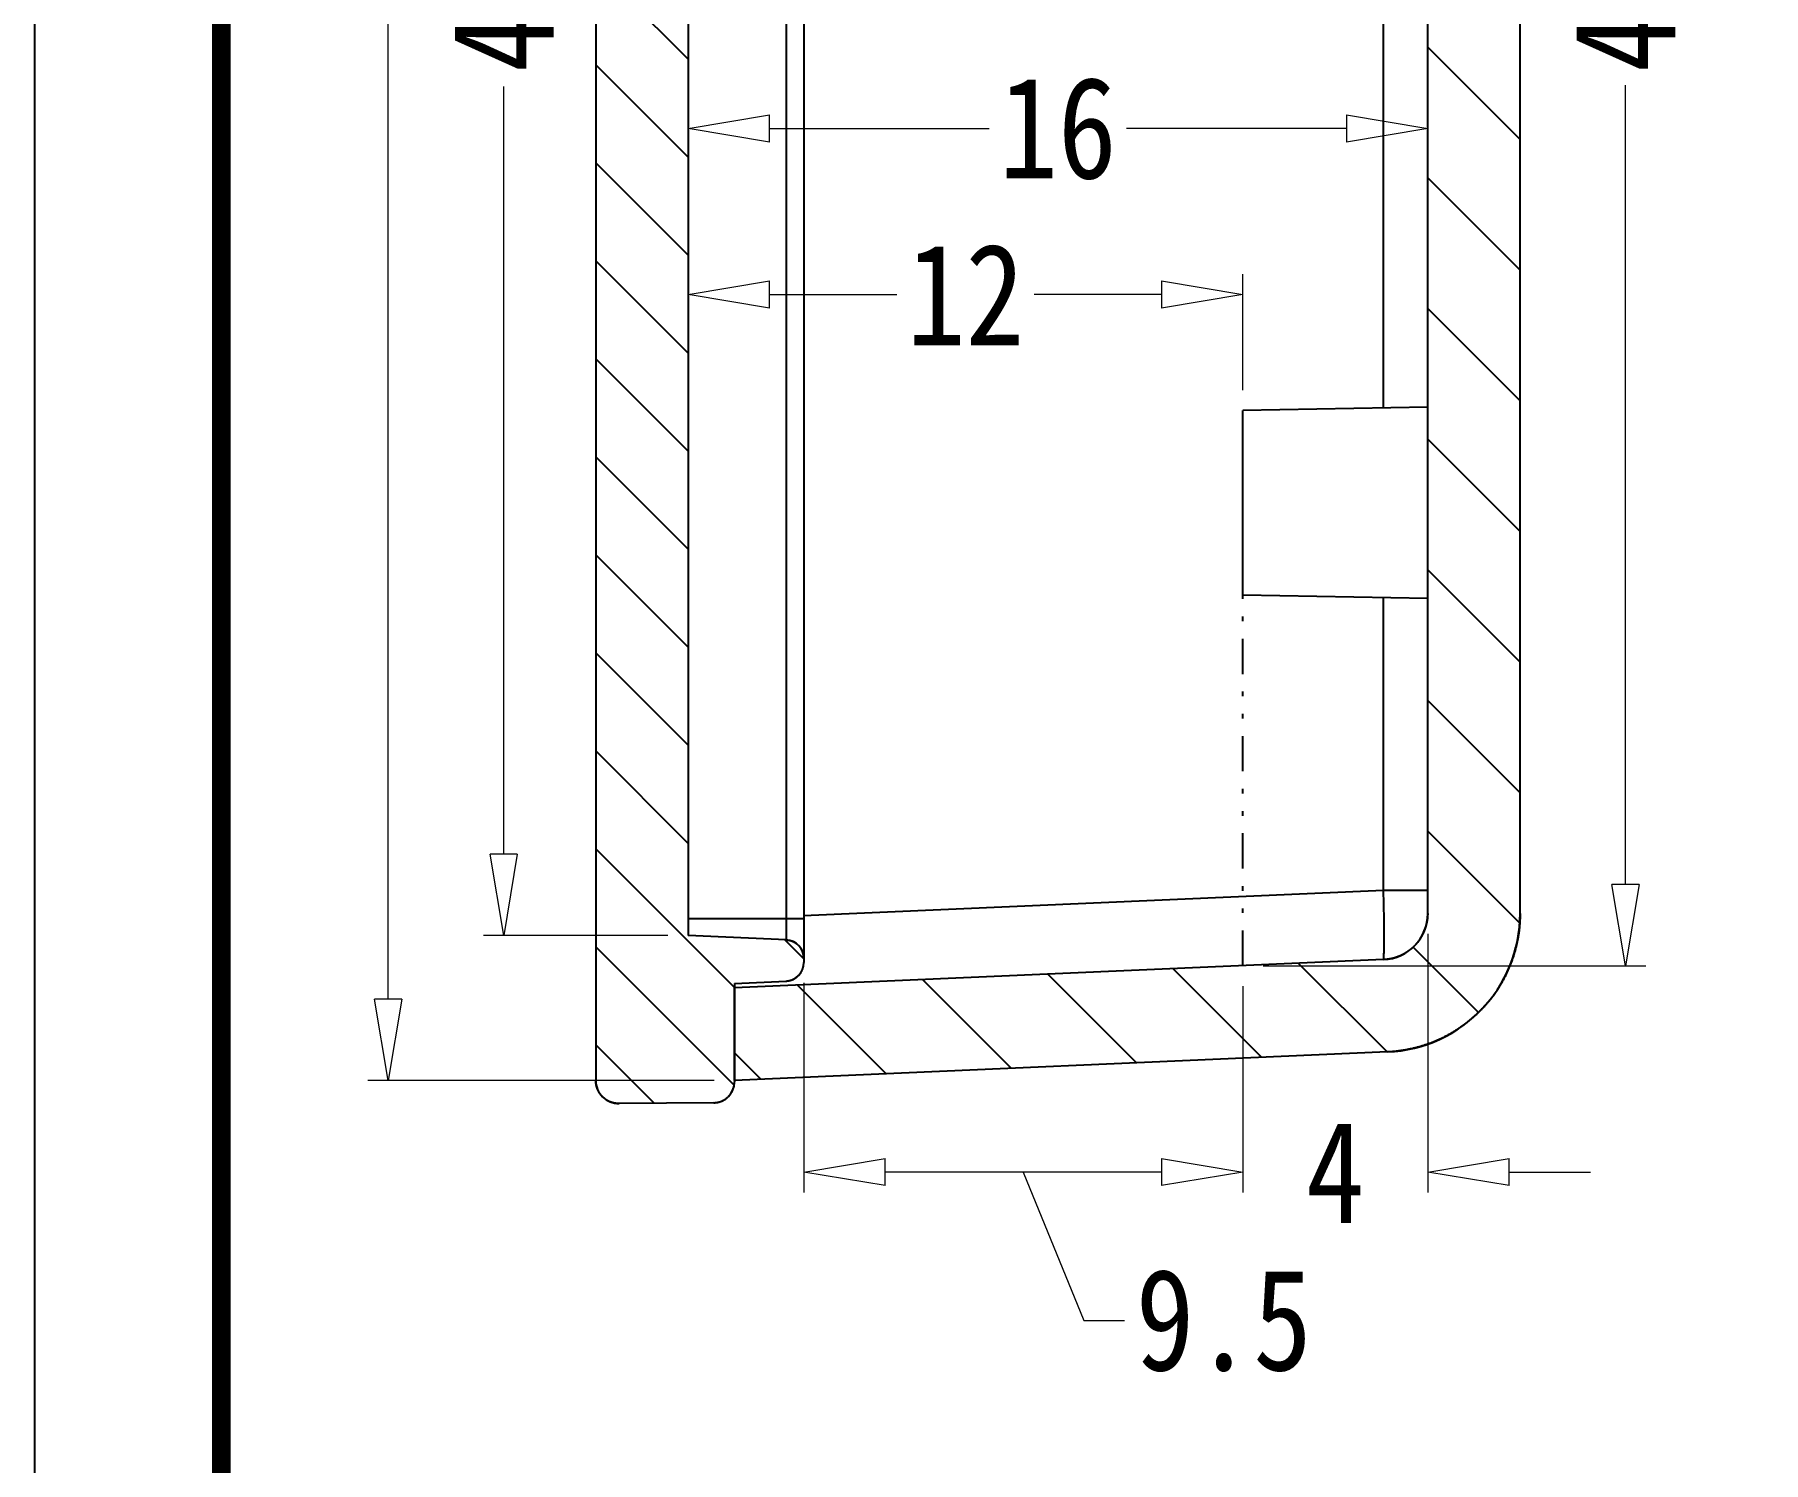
# Model space of a CAD drawing. Header units: millimetres. Extents: x 615 to 1788, y -1993 to 457.
# Drawn here: x 615.35 to 652.76, y 368.11 to 399.01 of the extents above; entities that cross this region are included whole.
import ezdxf

# ---------------------------------------------------------------- set-up
doc = ezdxf.new("R2010")
doc.units = ezdxf.units.MM
doc.linetypes.add('DIVIDE', pattern=[31.75, 12.7, -6.35, 0, -6.35, 0, -6.35])
doc.layers.add('dim', color=3, linetype='Continuous', lineweight=9)
doc.layers.add('from', color=7, linetype='Continuous')
doc.styles.add('FFS', font='SIMFANG.TTF', dxfattribs={"width": 0.85})
doc.dimstyles.new('YanXiu', dxfattribs={"dimtxt": 2.5, "dimasz": 2.2, "dimexe": 1, "dimexo": 0.6, "dimgap": 0.66, "dimtad": 0, "dimzin": 9, "dimdsep": 46, "dimtxsty": 'FFS', "dimblk": 'CLOSEDBLANK', "dimcen": 0, "dimclrd": 256, "dimclre": 131, "dimclrt": 42, "dimazin": 0, "dimtfac": 1, "dimtofl": 0, "dimtmove": 0, "dimatfit": 3, "dimldrblk": 'CLOSEDBLANK', "dimfxl": 1, "dimlwd": 5, "dimlwe": 5, "dimarcsym": 0})

# ---------------------------------------------------------------- blocks, each defined once
blk = doc.blocks.new('_ClosedBlank')
at = {"color": 0, "linetype": 'ByBlock', "lineweight": -2}
for p, q in [((-1, 0.167), (0, 0)), ((-1, 0.167), (-1, -0.167)), ((0, 0), (-1, -0.167))]:
    blk.add_line(p, q, dxfattribs=at)
blk = doc.blocks.new('*D89')
at = {"layer": 'Defpoints', "color": 0}
for p in [(629.494, 423.24), (625.501, 379.51), (629.494, 379.51)]:
    blk.add_point(p, dxfattribs=at)
at = {"layer": 'dim', "color": 131, "lineweight": 5}
for p, q in [((629.054, 423.24), (625.061, 423.24)), ((629.054, 379.51), (625.061, 379.51))]:
    blk.add_line(p, q, dxfattribs=at)
at = {"layer": 'dim', "lineweight": 5}
for p, q in [((625.501, 421.48), (625.501, 404.863)), ((625.501, 381.27), (625.501, 397.888))]:
    blk.add_line(p, q, dxfattribs=at)
at = {"layer": 'dim', "lineweight": 5, "xscale": 1.76, "yscale": 1.76, "zscale": 1.76}
for p, rotation in [((625.501, 423.24), 90), ((625.501, 379.51), 270)]:
    blk.add_blockref('_ClosedBlank', p, dxfattribs=dict(at, rotation=rotation))
at = {"layer": 'dim', "color": 42, "insert": (625.501, 401.375), "char_height": 2.2, "attachment_point": 5, "rotation": 90, "style": 'FFS'}
blk.add_mtext('43.73', dxfattribs=at)
blk = doc.blocks.new('*D90')
at = {"layer": 'Defpoints', "color": 0}
for p in [(630.494, 426.375), (623.001, 376.375), (630.494, 376.375)]:
    blk.add_point(p, dxfattribs=at)
at = {"layer": 'dim', "color": 131, "lineweight": 5}
for p, q in [((630.054, 426.375), (622.561, 426.375)), ((630.054, 376.375), (622.561, 376.375))]:
    blk.add_line(p, q, dxfattribs=at)
at = {"layer": 'dim', "lineweight": 5}
for p, q in [((623.001, 424.615), (623.001, 402.917)), ((623.001, 378.135), (623.001, 399.834))]:
    blk.add_line(p, q, dxfattribs=at)
at = {"layer": 'dim', "lineweight": 5, "xscale": 1.76, "yscale": 1.76, "zscale": 1.76}
for p, rotation in [((623.001, 426.375), 90), ((623.001, 376.375), 270)]:
    blk.add_blockref('_ClosedBlank', p, dxfattribs=dict(at, rotation=rotation))
at = {"layer": 'dim', "color": 42, "insert": (623.001, 401.375), "char_height": 2.2, "attachment_point": 5, "rotation": 90, "style": 'FFS'}
blk.add_mtext('50', dxfattribs=at)
blk = doc.blocks.new('*D91')
at = {"layer": 'Defpoints', "color": 0}
for p in [(629.494, 393.385), (629.494, 392.112, 0), (641.494, 390.875, 0)]:
    blk.add_point(p, dxfattribs=at)
at = {"layer": 'dim', "color": 131, "lineweight": 5}
for p, q in [((629.494, 392.551), (629.494, 393.824)), ((641.494, 391.315), (641.494, 393.824))]:
    blk.add_line(p, q, dxfattribs=at)
at = {"layer": 'dim', "lineweight": 5}
for p, q in [((631.254, 393.385), (634.008, 393.385)), ((639.734, 393.385), (636.98, 393.385))]:
    blk.add_line(p, q, dxfattribs=at)
at = {"layer": 'dim', "lineweight": 5, "xscale": 1.76, "yscale": 1.76, "zscale": 1.76, "rotation": 180}
blk.add_blockref('_ClosedBlank', (629.494, 393.385), dxfattribs=at)
at = {"layer": 'dim', "lineweight": 5, "xscale": 1.76, "yscale": 1.76, "zscale": 1.76}
blk.add_blockref('_ClosedBlank', (641.494, 393.385), dxfattribs=at)
at = {"layer": 'dim', "color": 42, "insert": (635.494, 393.385), "char_height": 2.2, "attachment_point": 5, "style": 'FFS'}
blk.add_mtext('12', dxfattribs=at)
blk = doc.blocks.new('*D92')
at = {"layer": 'Defpoints', "color": 0}
for p in [(629.494, 396.979), (629.494, 394.94, 0), (645.494, 393.082, 0)]:
    blk.add_point(p, dxfattribs=at)
at = {"layer": 'dim', "color": 131, "lineweight": 5}
for p, q in [((629.494, 395.38), (629.494, 397.419)), ((645.494, 393.522), (645.494, 397.419))]:
    blk.add_line(p, q, dxfattribs=at)
at = {"layer": 'dim', "lineweight": 5}
for p, q in [((631.254, 396.979), (636.008, 396.979)), ((643.734, 396.979), (638.98, 396.979))]:
    blk.add_line(p, q, dxfattribs=at)
at = {"layer": 'dim', "lineweight": 5, "xscale": 1.76, "yscale": 1.76, "zscale": 1.76, "rotation": 180}
blk.add_blockref('_ClosedBlank', (629.494, 396.979), dxfattribs=at)
at = {"layer": 'dim', "lineweight": 5, "xscale": 1.76, "yscale": 1.76, "zscale": 1.76}
blk.add_blockref('_ClosedBlank', (645.494, 396.979), dxfattribs=at)
at = {"layer": 'dim', "color": 42, "insert": (637.494, 396.979), "char_height": 2.2, "attachment_point": 5, "style": 'FFS'}
blk.add_mtext('16', dxfattribs=at)
blk = doc.blocks.new('*D93')
at = {"layer": 'Defpoints', "color": 0}
for p in [(645.494, 379.989), (641.494, 378.857), (641.494, 374.393)]:
    blk.add_point(p, dxfattribs=at)
at = {"layer": 'dim', "color": 131, "lineweight": 5}
for p, q in [((645.494, 379.55), (645.494, 373.953)), ((641.494, 378.418), (641.494, 373.953))]:
    blk.add_line(p, q, dxfattribs=at)
at = {"layer": 'dim', "lineweight": 5}
for p, q in [((639.734, 374.393), (637.974, 374.393)), ((647.254, 374.393), (649.014, 374.393))]:
    blk.add_line(p, q, dxfattribs=at)
at = {"layer": 'dim', "lineweight": 5, "xscale": 1.76, "yscale": 1.76, "zscale": 1.76}
blk.add_blockref('_ClosedBlank', (641.494, 374.393), dxfattribs=at)
at = {"layer": 'dim', "lineweight": 5, "xscale": 1.76, "yscale": 1.76, "zscale": 1.76, "rotation": 180}
blk.add_blockref('_ClosedBlank', (645.494, 374.393), dxfattribs=at)
at = {"layer": 'dim', "color": 42, "insert": (643.494, 374.393), "char_height": 2.2, "attachment_point": 5, "style": 'FFS'}
blk.add_mtext('4', dxfattribs=at)
blk = doc.blocks.new('*D94')
at = {"layer": 'Defpoints', "color": 0}
for p in [(641.494, 423.893), (649.773, 423.893), (641.494, 378.857)]:
    blk.add_point(p, dxfattribs=at)
at = {"layer": 'dim', "color": 131, "lineweight": 5}
for p, q in [((641.934, 423.893), (650.213, 423.893)), ((641.934, 378.857), (650.213, 378.857))]:
    blk.add_line(p, q, dxfattribs=at)
at = {"layer": 'dim', "lineweight": 5}
for p, q in [((649.773, 422.133), (649.773, 404.837)), ((649.773, 380.617), (649.773, 397.913))]:
    blk.add_line(p, q, dxfattribs=at)
at = {"layer": 'dim', "lineweight": 5, "xscale": 1.76, "yscale": 1.76, "zscale": 1.76}
for p, rotation in [((649.773, 423.893), 90), ((649.773, 378.857), 270)]:
    blk.add_blockref('_ClosedBlank', p, dxfattribs=dict(at, rotation=rotation))
at = {"layer": 'dim', "color": 42, "insert": (649.773, 401.375), "char_height": 2.2, "attachment_point": 5, "rotation": 90, "style": 'FFS'}
blk.add_mtext('45.04', dxfattribs=at)
blk = doc.blocks.new('*D95')
at = {"layer": 'Defpoints', "color": 0}
for p in [(631.994, 378.926), (641.494, 378.857), (631.994, 374.393)]:
    blk.add_point(p, dxfattribs=at)
at = {"layer": 'dim', "color": 131, "lineweight": 5}
for p, q in [((631.994, 378.486), (631.994, 373.953)), ((641.494, 378.418), (641.494, 373.953))]:
    blk.add_line(p, q, dxfattribs=at)
at = {"layer": 'dim', "lineweight": 5}
for p, q in [((639.734, 374.393), (633.754, 374.393)), ((636.744, 374.393), (638.055, 371.182)), ((638.055, 371.182), (638.934, 371.182))]:
    blk.add_line(p, q, dxfattribs=at)
at = {"layer": 'dim', "lineweight": 5, "xscale": 1.76, "yscale": 1.76, "zscale": 1.76, "rotation": 180}
blk.add_blockref('_ClosedBlank', (631.994, 374.393), dxfattribs=at)
at = {"layer": 'dim', "lineweight": 5, "xscale": 1.76, "yscale": 1.76, "zscale": 1.76}
blk.add_blockref('_ClosedBlank', (641.494, 374.393), dxfattribs=at)
at = {"layer": 'dim', "color": 42, "insert": (641.082, 371.182), "char_height": 2.2, "attachment_point": 5, "style": 'FFS'}
blk.add_mtext('9.5', dxfattribs=at)

msp = doc.modelspace()

# ---------------------------------------------------------------- hatches: boundary and pattern name
at = {"linetype": 'Continuous'}
h = msp.add_hatch(dxfattribs=at)
h.set_pattern_fill('DEFAULT__1', color=40, scale=1.5, angle=135, style=0, pattern_type=0)
h.set_pattern_definition([(135, (1223.8903, -134.4022), (-1.0606602, -1.0606602), [])])
edge = h.paths.add_edge_path()
edge.add_line((630.494, 378.477), (630.494, 376.343))
edge.add_spline(control_points=[(630.048, 375.893), (630.31, 375.895), (630.494, 376.081), (630.494, 376.343)], knot_values=[0, 0, 0, 0, 1, 1, 1, 1], weights=[1, 0.80679, 0.80679, 1], degree=3, periodic=0)
edge.add_line((630.048, 375.893), (627.999, 375.875))
edge.add_spline(control_points=[(627.999, 375.875), (627.704, 375.873), (627.494, 376.08), (627.494, 376.375)], knot_values=[0, 0, 0, 0, 1, 1, 1, 1], weights=[1, 0.802676, 0.802676, 1], degree=3, periodic=0)
edge.add_line((627.494, 426.375), (627.494, 376.375))
edge.add_spline(control_points=[(627.999, 426.875), (627.704, 426.878), (627.494, 426.67), (627.494, 426.375)], knot_values=[0, 0, 0, 0, 1, 1, 1, 1], weights=[1, 0.802676, 0.802676, 1], degree=3, periodic=0)
edge.add_line((630.048, 426.857), (627.999, 426.875))
edge.add_spline(control_points=[(630.048, 426.857), (630.31, 426.855), (630.494, 426.669), (630.494, 426.407)], knot_values=[0, 0, 0, 0, 1, 1, 1, 1], weights=[1, 0.80679, 0.80679, 1], degree=3, periodic=0)
edge.add_line((630.494, 426.407), (630.494, 424.273))
edge.add_line((630.494, 424.273), (631.612, 424.224))
edge.add_spline(control_points=[(631.612, 424.224), (631.838, 424.215), (631.994, 424.051), (631.994, 423.825)], knot_values=[0, 0, 0, 0, 1, 1, 1, 1], weights=[1, 0.814909, 0.814909, 1], degree=3, periodic=0)
edge.add_line((631.994, 423.825), (631.994, 423.732))
edge.add_spline(control_points=[(631.612, 423.333), (631.838, 423.343), (631.994, 423.506), (631.994, 423.732)], knot_values=[0, 0, 0, 0, 1, 1, 1, 1], weights=[1, 0.814909, 0.814909, 1], degree=3, periodic=0)
edge.add_line((631.612, 423.333), (629.494, 423.24))
edge.add_line((629.494, 423.24), (629.494, 379.51))
edge.add_line((631.612, 379.418), (629.494, 379.51))
edge.add_spline(control_points=[(631.612, 379.418), (631.838, 379.408), (631.994, 379.244), (631.994, 379.018)], knot_values=[0, 0, 0, 0, 1, 1, 1, 1], weights=[1, 0.814909, 0.814909, 1], degree=3, periodic=0)
edge.add_line((631.994, 379.018), (631.994, 378.926))
edge.add_spline(control_points=[(631.612, 378.526), (631.838, 378.536), (631.994, 378.699), (631.994, 378.926)], knot_values=[0, 0, 0, 0, 1, 1, 1, 1], weights=[1, 0.814909, 0.814909, 1], degree=3, periodic=0)
edge.add_line((630.494, 378.477), (631.612, 378.526))
h = msp.add_hatch(dxfattribs=at)
h.set_pattern_fill('DEFAULT__2', color=40, scale=2, angle=135, style=0, pattern_type=0)
h.set_pattern_definition([(135, (1223.8903, -134.4022), (-1.4142136, -1.4142136), [])])
edge = h.paths.add_edge_path()
edge.add_line((630.494, 376.375), (630.494, 378.377))
edge.add_line((644.538, 378.99), (630.494, 378.377))
edge.add_spline(control_points=[(645.494, 379.989), (645.494, 379.424), (645.103, 379.015), (644.538, 378.99)], knot_values=[0, 0, 0, 0, 1, 1, 1, 1], weights=[1, 0.814909, 0.814909, 1], degree=3, periodic=0)
edge.add_line((645.494, 379.989), (645.494, 422.761))
edge.add_spline(control_points=[(645.494, 422.761), (645.494, 423.327), (645.103, 423.736), (644.538, 423.76)], knot_values=[0, 0, 0, 0, 1, 1, 1, 1], weights=[1, 0.814909, 0.814909, 1], degree=3, periodic=0)
edge.add_line((644.538, 423.76), (630.494, 424.373))
edge.add_line((630.494, 424.373), (630.494, 426.375))
edge.add_line((644.625, 425.758), (630.494, 426.375))
edge.add_spline(control_points=[(647.494, 422.761), (647.494, 424.458), (646.321, 425.684), (644.625, 425.758)], knot_values=[0, 0, 0, 0, 1, 1, 1, 1], weights=[1, 0.814909, 0.814909, 1], degree=3, periodic=0)
edge.add_line((647.494, 379.989), (647.494, 422.761))
edge.add_spline(control_points=[(647.494, 379.989), (647.494, 378.292), (646.321, 377.066), (644.625, 376.992)], knot_values=[0, 0, 0, 0, 1, 1, 1, 1], weights=[1, 0.814909, 0.814909, 1], degree=3, periodic=0)
edge.add_line((644.625, 376.992), (630.494, 376.375))

# ---------------------------------------------------------------- linework, layer by layer
at = {"color": 7, "linetype": 'Continuous'}
for p, q in [((627.494, 426.375, 0), (627.494, 376.375, 0)), ((627.494, 426.375, 0), (627.494, 376.375, 0)), ((629.494, 423.24, 0), (629.494, 379.51, 0)), ((629.494, 423.24, 0), (629.494, 379.51, 0)), ((645.494, 379.989, 0), (645.494, 422.761, 0)), ((645.494, 379.989, 0), (645.494, 422.761, 0)), ((647.494, 379.989, 0), (647.494, 422.761, 0)), ((647.494, 379.989, 0), (647.494, 422.761, 0)), ((631.612, 418.11, 0), (631.612, 379.418, 0)), ((631.994, 418.117, 0), (631.994, 378.926, 0)), ((644.538, 390.928, 0), (644.538, 416.142, 0)), ((645.494, 390.945, 0), (641.494, 390.875, 0)), ((641.494, 386.875, 0), (641.494, 390.875, 0)), ((645.494, 386.805, 0), (641.494, 386.875, 0)), ((644.538, 380.489, 0), (644.538, 386.822, 0)), ((644.538, 380.489, 0), (631.991, 379.941, 0)), ((645.494, 380.489, 0), (644.538, 380.489, 0)), ((631.994, 379.876, 0), (629.494, 379.876, 0)), ((631.612, 379.418, 0), (629.494, 379.51, 0)), ((631.612, 379.418, 0), (629.494, 379.51, 0)), ((644.538, 378.99, 0), (630.494, 378.377, 0)), ((644.538, 378.99, 0), (630.494, 378.377, 0)), ((631.994, 379.018, 0), (631.994, 378.926, 0)), ((630.494, 378.477, 0), (631.612, 378.526, 0)), ((630.494, 378.477, 0), (631.612, 378.526, 0)), ((630.494, 378.477, 0), (630.494, 376.343, 0)), ((630.494, 378.477, 0), (630.494, 376.343, 0)), ((630.494, 376.375, 0), (630.494, 378.377, 0)), ((644.625, 376.992, 0), (630.494, 376.375, 0)), ((644.625, 376.992, 0), (630.494, 376.375, 0)), ((630.048, 375.893, 0), (627.999, 375.875, 0)), ((630.048, 375.893, 0), (627.999, 375.875, 0))]:
    msp.add_line(p, q, dxfattribs=at)
at = {"color": 2, "linetype": 'DIVIDE', "ltscale": 0.06}
msp.add_line((641.494, 378.857, 0), (641.494, 386.875, 0), dxfattribs=at)
at = {"color": 7, "linetype": 'Continuous'}
for centre, radius, start, end in [((644.494, 379.989, 0), 1, 272.5, 0), ((644.494, 379.989, 0), 3, 272.5, 0), ((631.594, 379.018, 0), 0.4, 0, 87.5), ((631.594, 378.926, 0), 0.4, 272.5, 0), ((627.994, 376.375, 0), 0.5, 180, 270.5), ((630.044, 376.343, 0), 0.45, 270.5, 0)]:
    msp.add_arc(centre, radius, start, end, dxfattribs=at)
for points, start_tangent, end_tangent in [([(644.538, 378.99, 0), (644.546, 379.028, 0), (644.552, 379.139, 0), (644.555, 379.318, 0), (644.555, 379.555, 0), (644.552, 379.839, 0), (644.546, 380.156, 0), (644.538, 380.489, 0)], (0.998997, 0.044784), (-0.029051, 0.999578)), ([(645.494, 379.989, 0), (645.494, 379.979, 0), (645.494, 379.968, 0), (645.494, 379.957, 0), (645.493, 379.946, 0), (645.493, 379.935, 0), (645.492, 379.924, 0), (645.491, 379.913, 0), (645.49, 379.902, 0), (645.489, 379.89, 0), (645.488, 379.879, 0), (645.487, 379.868, 0), (645.485, 379.857, 0), (645.484, 379.846, 0), (645.482, 379.834, 0), (645.48, 379.823, 0), (645.478, 379.812, 0), (645.476, 379.8, 0), (645.474, 379.789, 0), (645.472, 379.778, 0), (645.469, 379.766, 0), (645.466, 379.755, 0), (645.464, 379.744, 0), (645.461, 379.732, 0), (645.457, 379.721, 0), (645.454, 379.709, 0), (645.451, 379.698, 0), (645.447, 379.687, 0), (645.444, 379.675, 0), (645.44, 379.664, 0), (645.436, 379.653, 0), (645.432, 379.641, 0), (645.427, 379.63, 0), (645.423, 379.619, 0), (645.419, 379.608, 0), (645.414, 379.597, 0), (645.409, 379.585, 0), (645.404, 379.574, 0), (645.399, 379.563, 0), (645.394, 379.552, 0), (645.388, 379.541, 0), (645.383, 379.53, 0), (645.377, 379.519, 0), (645.371, 379.509, 0), (645.365, 379.498, 0), (645.359, 379.487, 0), (645.353, 379.476, 0), (645.346, 379.466, 0), (645.34, 379.455, 0), (645.333, 379.445, 0), (645.326, 379.434, 0), (645.319, 379.424, 0), (645.312, 379.414, 0), (645.305, 379.404, 0), (645.297, 379.394, 0), (645.29, 379.384, 0), (645.282, 379.374, 0), (645.274, 379.364, 0), (645.266, 379.354, 0), (645.258, 379.344, 0), (645.25, 379.335, 0), (645.242, 379.326, 0), (645.234, 379.316, 0), (645.225, 379.307, 0), (645.217, 379.298, 0), (645.208, 379.289, 0), (645.199, 379.28, 0), (645.19, 379.271, 0), (645.181, 379.262, 0), (645.172, 379.254, 0), (645.163, 379.246, 0), (645.153, 379.237, 0), (645.144, 379.229, 0), (645.134, 379.221, 0), (645.124, 379.213, 0), (645.115, 379.205, 0), (645.105, 379.198, 0), (645.095, 379.19, 0), (645.085, 379.183, 0), (645.075, 379.175, 0), (645.065, 379.168, 0), (645.054, 379.161, 0), (645.044, 379.154, 0), (645.034, 379.147, 0), (645.023, 379.141, 0), (645.013, 379.134, 0), (645.002, 379.128, 0), (644.992, 379.122, 0), (644.981, 379.116, 0), (644.97, 379.11, 0), (644.959, 379.104, 0), (644.949, 379.099, 0), (644.938, 379.093, 0), (644.927, 379.088, 0), (644.916, 379.083, 0), (644.905, 379.078, 0), (644.894, 379.073, 0), (644.883, 379.068, 0), (644.872, 379.063, 0), (644.86, 379.059, 0), (644.849, 379.055, 0), (644.838, 379.05, 0), (644.827, 379.046, 0), (644.816, 379.042, 0), (644.804, 379.039, 0), (644.793, 379.035, 0), (644.782, 379.032, 0), (644.771, 379.028, 0), (644.76, 379.025, 0), (644.748, 379.022, 0), (644.737, 379.019, 0), (644.726, 379.017, 0), (644.715, 379.014, 0), (644.703, 379.011, 0), (644.692, 379.009, 0), (644.681, 379.007, 0), (644.67, 379.005, 0), (644.659, 379.003, 0), (644.648, 379.001, 0), (644.636, 379, 0), (644.625, 378.998, 0), (644.614, 378.997, 0), (644.603, 378.995, 0), (644.592, 378.994, 0), (644.581, 378.993, 0), (644.57, 378.992, 0), (644.559, 378.991, 0), (644.549, 378.991, 0), (644.538, 378.99, 0)], (0, -1), (-0.999048, -0.043619)), ([(647.494, 379.989, 0), (647.494, 379.957, 0), (647.493, 379.924, 0), (647.493, 379.892, 0), (647.491, 379.859, 0), (647.49, 379.826, 0), (647.488, 379.793, 0), (647.485, 379.759, 0), (647.483, 379.726, 0), (647.479, 379.693, 0), (647.476, 379.659, 0), (647.472, 379.625, 0), (647.468, 379.592, 0), (647.463, 379.558, 0), (647.458, 379.524, 0), (647.452, 379.49, 0), (647.446, 379.456, 0), (647.44, 379.422, 0), (647.433, 379.388, 0), (647.426, 379.354, 0), (647.419, 379.32, 0), (647.411, 379.286, 0), (647.402, 379.252, 0), (647.393, 379.218, 0), (647.384, 379.184, 0), (647.374, 379.15, 0), (647.364, 379.116, 0), (647.354, 379.082, 0), (647.342, 379.047, 0), (647.331, 379.014, 0), (647.319, 378.98, 0), (647.307, 378.946, 0), (647.294, 378.912, 0), (647.281, 378.878, 0), (647.267, 378.845, 0), (647.253, 378.811, 0), (647.239, 378.778, 0), (647.224, 378.744, 0), (647.208, 378.711, 0), (647.192, 378.678, 0), (647.176, 378.645, 0), (647.159, 378.612, 0), (647.142, 378.579, 0), (647.125, 378.547, 0), (647.107, 378.514, 0), (647.088, 378.482, 0), (647.069, 378.45, 0), (647.05, 378.419, 0), (647.03, 378.387, 0), (647.01, 378.356, 0), (646.99, 378.324, 0), (646.969, 378.293, 0), (646.947, 378.263, 0), (646.926, 378.232, 0), (646.904, 378.202, 0), (646.881, 378.172, 0), (646.858, 378.142, 0), (646.835, 378.113, 0), (646.811, 378.084, 0), (646.787, 378.055, 0), (646.763, 378.026, 0), (646.738, 377.998, 0), (646.713, 377.97, 0), (646.687, 377.942, 0), (646.661, 377.915, 0), (646.635, 377.888, 0), (646.609, 377.861, 0), (646.582, 377.835, 0), (646.554, 377.809, 0), (646.527, 377.783, 0), (646.499, 377.758, 0), (646.471, 377.733, 0), (646.443, 377.708, 0), (646.414, 377.684, 0), (646.385, 377.66, 0), (646.356, 377.637, 0), (646.326, 377.614, 0), (646.297, 377.591, 0), (646.266, 377.569, 0), (646.236, 377.547, 0), (646.206, 377.526, 0), (646.175, 377.504, 0), (646.144, 377.484, 0), (646.113, 377.464, 0), (646.082, 377.444, 0), (646.05, 377.424, 0), (646.018, 377.405, 0), (645.986, 377.387, 0), (645.954, 377.369, 0), (645.922, 377.351, 0), (645.89, 377.334, 0), (645.857, 377.317, 0), (645.825, 377.3, 0), (645.792, 377.285, 0), (645.759, 377.269, 0), (645.726, 377.254, 0), (645.693, 377.239, 0), (645.66, 377.225, 0), (645.626, 377.211, 0), (645.593, 377.198, 0), (645.559, 377.185, 0), (645.526, 377.172, 0), (645.492, 377.16, 0), (645.459, 377.149, 0), (645.425, 377.137, 0), (645.391, 377.127, 0), (645.358, 377.116, 0), (645.324, 377.106, 0), (645.29, 377.097, 0), (645.257, 377.088, 0), (645.223, 377.079, 0), (645.189, 377.071, 0), (645.155, 377.063, 0), (645.122, 377.056, 0), (645.088, 377.049, 0), (645.055, 377.042, 0), (645.021, 377.036, 0), (644.988, 377.03, 0), (644.954, 377.025, 0), (644.921, 377.02, 0), (644.888, 377.015, 0), (644.854, 377.011, 0), (644.821, 377.007, 0), (644.788, 377.004, 0), (644.756, 377.001, 0), (644.723, 376.998, 0), (644.69, 376.996, 0), (644.657, 376.994, 0), (644.625, 376.992, 0)], (0, -1), (-0.999048, -0.043619)), ([(631.612, 379.418, 0), (631.616, 379.417, 0), (631.62, 379.417, 0), (631.625, 379.417, 0), (631.629, 379.417, 0), (631.633, 379.416, 0), (631.638, 379.416, 0), (631.642, 379.415, 0), (631.647, 379.415, 0), (631.651, 379.414, 0), (631.656, 379.413, 0), (631.66, 379.413, 0), (631.664, 379.412, 0), (631.669, 379.411, 0), (631.673, 379.41, 0), (631.678, 379.409, 0), (631.682, 379.408, 0), (631.687, 379.407, 0), (631.691, 379.406, 0), (631.696, 379.405, 0), (631.7, 379.404, 0), (631.705, 379.402, 0), (631.709, 379.401, 0), (631.714, 379.4, 0), (631.718, 379.398, 0), (631.723, 379.397, 0), (631.727, 379.395, 0), (631.732, 379.394, 0), (631.736, 379.392, 0), (631.741, 379.39, 0), (631.745, 379.389, 0), (631.75, 379.387, 0), (631.754, 379.385, 0), (631.758, 379.383, 0), (631.763, 379.381, 0), (631.767, 379.379, 0), (631.772, 379.377, 0), (631.776, 379.374, 0), (631.78, 379.372, 0), (631.785, 379.37, 0), (631.789, 379.368, 0), (631.793, 379.365, 0), (631.797, 379.363, 0), (631.802, 379.36, 0), (631.806, 379.358, 0), (631.81, 379.355, 0), (631.814, 379.352, 0), (631.818, 379.349, 0), (631.822, 379.347, 0), (631.826, 379.344, 0), (631.83, 379.341, 0), (631.834, 379.338, 0), (631.838, 379.335, 0), (631.842, 379.332, 0), (631.846, 379.329, 0), (631.85, 379.325, 0), (631.854, 379.322, 0), (631.858, 379.319, 0), (631.862, 379.316, 0), (631.865, 379.312, 0), (631.869, 379.309, 0), (631.873, 379.305, 0), (631.876, 379.302, 0), (631.88, 379.298, 0), (631.883, 379.295, 0), (631.887, 379.291, 0), (631.89, 379.287, 0), (631.893, 379.284, 0), (631.897, 379.28, 0), (631.9, 379.276, 0), (631.903, 379.272, 0), (631.906, 379.268, 0), (631.909, 379.264, 0), (631.912, 379.26, 0), (631.915, 379.256, 0), (631.918, 379.252, 0), (631.921, 379.248, 0), (631.924, 379.244, 0), (631.927, 379.24, 0), (631.93, 379.236, 0), (631.932, 379.232, 0), (631.935, 379.228, 0), (631.938, 379.223, 0), (631.94, 379.219, 0), (631.943, 379.215, 0), (631.945, 379.21, 0), (631.947, 379.206, 0), (631.95, 379.202, 0), (631.952, 379.197, 0), (631.954, 379.193, 0), (631.956, 379.189, 0), (631.958, 379.184, 0), (631.96, 379.18, 0), (631.962, 379.175, 0), (631.964, 379.171, 0), (631.966, 379.166, 0), (631.967, 379.162, 0), (631.969, 379.157, 0), (631.971, 379.153, 0), (631.972, 379.148, 0), (631.974, 379.144, 0), (631.975, 379.139, 0), (631.977, 379.135, 0), (631.978, 379.13, 0), (631.979, 379.126, 0), (631.981, 379.121, 0), (631.982, 379.116, 0), (631.983, 379.112, 0), (631.984, 379.107, 0), (631.985, 379.103, 0), (631.986, 379.098, 0), (631.987, 379.094, 0), (631.988, 379.089, 0), (631.989, 379.085, 0), (631.989, 379.08, 0), (631.99, 379.076, 0), (631.991, 379.071, 0), (631.991, 379.067, 0), (631.992, 379.062, 0), (631.992, 379.058, 0), (631.993, 379.053, 0), (631.993, 379.049, 0), (631.993, 379.044, 0), (631.994, 379.04, 0), (631.994, 379.036, 0), (631.994, 379.031, 0), (631.994, 379.027, 0), (631.994, 379.022, 0), (631.994, 379.018, 0)], (0.999048, -0.043619), (0, -1)), ([(631.612, 378.526, 0), (631.616, 378.526, 0), (631.62, 378.527, 0), (631.625, 378.527, 0), (631.629, 378.527, 0), (631.633, 378.528, 0), (631.638, 378.528, 0), (631.642, 378.529, 0), (631.647, 378.529, 0), (631.651, 378.53, 0), (631.656, 378.53, 0), (631.66, 378.531, 0), (631.664, 378.532, 0), (631.669, 378.533, 0), (631.673, 378.534, 0), (631.678, 378.535, 0), (631.682, 378.536, 0), (631.687, 378.537, 0), (631.691, 378.538, 0), (631.696, 378.539, 0), (631.7, 378.54, 0), (631.705, 378.541, 0), (631.709, 378.543, 0), (631.714, 378.544, 0), (631.718, 378.545, 0), (631.723, 378.547, 0), (631.727, 378.548, 0), (631.732, 378.55, 0), (631.736, 378.552, 0), (631.741, 378.553, 0), (631.745, 378.555, 0), (631.75, 378.557, 0), (631.754, 378.559, 0), (631.758, 378.561, 0), (631.763, 378.563, 0), (631.767, 378.565, 0), (631.772, 378.567, 0), (631.776, 378.569, 0), (631.78, 378.572, 0), (631.785, 378.574, 0), (631.789, 378.576, 0), (631.793, 378.579, 0), (631.797, 378.581, 0), (631.802, 378.584, 0), (631.806, 378.586, 0), (631.81, 378.589, 0), (631.814, 378.592, 0), (631.818, 378.594, 0), (631.822, 378.597, 0), (631.826, 378.6, 0), (631.83, 378.603, 0), (631.834, 378.606, 0), (631.838, 378.609, 0), (631.842, 378.612, 0), (631.846, 378.615, 0), (631.85, 378.618, 0), (631.854, 378.622, 0), (631.858, 378.625, 0), (631.862, 378.628, 0), (631.865, 378.631, 0), (631.869, 378.635, 0), (631.873, 378.638, 0), (631.876, 378.642, 0), (631.88, 378.645, 0), (631.883, 378.649, 0), (631.887, 378.653, 0), (631.89, 378.656, 0), (631.893, 378.66, 0), (631.897, 378.664, 0), (631.9, 378.668, 0), (631.903, 378.672, 0), (631.906, 378.675, 0), (631.909, 378.679, 0), (631.912, 378.683, 0), (631.915, 378.687, 0), (631.918, 378.691, 0), (631.921, 378.695, 0), (631.924, 378.7, 0), (631.927, 378.704, 0), (631.93, 378.708, 0), (631.932, 378.712, 0), (631.935, 378.716, 0), (631.938, 378.72, 0), (631.94, 378.725, 0), (631.943, 378.729, 0), (631.945, 378.733, 0), (631.947, 378.738, 0), (631.95, 378.742, 0), (631.952, 378.746, 0), (631.954, 378.751, 0), (631.956, 378.755, 0), (631.958, 378.76, 0), (631.96, 378.764, 0), (631.962, 378.769, 0), (631.964, 378.773, 0), (631.966, 378.778, 0), (631.967, 378.782, 0), (631.969, 378.787, 0), (631.971, 378.791, 0), (631.972, 378.796, 0), (631.974, 378.8, 0), (631.975, 378.805, 0), (631.977, 378.809, 0), (631.978, 378.814, 0), (631.979, 378.818, 0), (631.981, 378.823, 0), (631.982, 378.827, 0), (631.983, 378.832, 0), (631.984, 378.836, 0), (631.985, 378.841, 0), (631.986, 378.846, 0), (631.987, 378.85, 0), (631.988, 378.855, 0), (631.989, 378.859, 0), (631.989, 378.864, 0), (631.99, 378.868, 0), (631.991, 378.873, 0), (631.991, 378.877, 0), (631.992, 378.882, 0), (631.992, 378.886, 0), (631.993, 378.891, 0), (631.993, 378.895, 0), (631.993, 378.899, 0), (631.994, 378.904, 0), (631.994, 378.908, 0), (631.994, 378.913, 0), (631.994, 378.917, 0), (631.994, 378.921, 0), (631.994, 378.926, 0)], (0.999048, 0.043619), (0, 1)), ([(627.999, 375.875, 0), (627.993, 375.875, 0), (627.987, 375.875, 0), (627.982, 375.875, 0), (627.976, 375.876, 0), (627.97, 375.876, 0), (627.965, 375.876, 0), (627.959, 375.876, 0), (627.953, 375.877, 0), (627.948, 375.877, 0), (627.942, 375.878, 0), (627.936, 375.879, 0), (627.93, 375.879, 0), (627.925, 375.88, 0), (627.919, 375.881, 0), (627.913, 375.882, 0), (627.907, 375.883, 0), (627.901, 375.884, 0), (627.895, 375.885, 0), (627.89, 375.886, 0), (627.884, 375.888, 0), (627.878, 375.889, 0), (627.872, 375.89, 0), (627.866, 375.892, 0), (627.86, 375.894, 0), (627.854, 375.895, 0), (627.848, 375.897, 0), (627.843, 375.899, 0), (627.837, 375.901, 0), (627.831, 375.903, 0), (627.825, 375.905, 0), (627.819, 375.907, 0), (627.813, 375.909, 0), (627.807, 375.911, 0), (627.802, 375.914, 0), (627.796, 375.916, 0), (627.79, 375.919, 0), (627.784, 375.921, 0), (627.779, 375.924, 0), (627.773, 375.927, 0), (627.767, 375.93, 0), (627.762, 375.933, 0), (627.756, 375.936, 0), (627.75, 375.939, 0), (627.745, 375.942, 0), (627.739, 375.945, 0), (627.734, 375.948, 0), (627.728, 375.952, 0), (627.723, 375.955, 0), (627.718, 375.959, 0), (627.712, 375.962, 0), (627.707, 375.966, 0), (627.702, 375.97, 0), (627.696, 375.974, 0), (627.691, 375.977, 0), (627.686, 375.981, 0), (627.681, 375.985, 0), (627.676, 375.99, 0), (627.671, 375.994, 0), (627.666, 375.998, 0), (627.661, 376.002, 0), (627.656, 376.007, 0), (627.652, 376.011, 0), (627.647, 376.016, 0), (627.642, 376.02, 0), (627.638, 376.025, 0), (627.633, 376.029, 0), (627.629, 376.034, 0), (627.624, 376.039, 0), (627.62, 376.044, 0), (627.616, 376.049, 0), (627.611, 376.054, 0), (627.607, 376.059, 0), (627.603, 376.064, 0), (627.599, 376.069, 0), (627.595, 376.074, 0), (627.591, 376.079, 0), (627.587, 376.084, 0), (627.584, 376.09, 0), (627.58, 376.095, 0), (627.577, 376.1, 0), (627.573, 376.106, 0), (627.57, 376.111, 0), (627.566, 376.117, 0), (627.563, 376.122, 0), (627.56, 376.128, 0), (627.557, 376.133, 0), (627.554, 376.139, 0), (627.551, 376.144, 0), (627.548, 376.15, 0), (627.545, 376.156, 0), (627.542, 376.162, 0), (627.54, 376.167, 0), (627.537, 376.173, 0), (627.534, 376.179, 0), (627.532, 376.185, 0), (627.53, 376.19, 0), (627.527, 376.196, 0), (627.525, 376.202, 0), (627.523, 376.208, 0), (627.521, 376.214, 0), (627.519, 376.219, 0), (627.517, 376.225, 0), (627.515, 376.231, 0), (627.514, 376.237, 0), (627.512, 376.243, 0), (627.51, 376.249, 0), (627.509, 376.255, 0), (627.508, 376.26, 0), (627.506, 376.266, 0), (627.505, 376.272, 0), (627.504, 376.278, 0), (627.503, 376.284, 0), (627.502, 376.29, 0), (627.501, 376.295, 0), (627.5, 376.301, 0), (627.499, 376.307, 0), (627.498, 376.313, 0), (627.497, 376.319, 0), (627.497, 376.324, 0), (627.496, 376.33, 0), (627.496, 376.336, 0), (627.495, 376.342, 0), (627.495, 376.347, 0), (627.495, 376.353, 0), (627.494, 376.358, 0), (627.494, 376.364, 0), (627.494, 376.37, 0), (627.494, 376.375, 0)], (-0.999962, -0.008727), (0, 1)), ([(630.048, 375.893, 0), (630.053, 375.893, 0), (630.058, 375.893, 0), (630.063, 375.894, 0), (630.068, 375.894, 0), (630.073, 375.894, 0), (630.078, 375.894, 0), (630.083, 375.895, 0), (630.088, 375.895, 0), (630.093, 375.896, 0), (630.099, 375.896, 0), (630.104, 375.897, 0), (630.109, 375.898, 0), (630.114, 375.899, 0), (630.119, 375.899, 0), (630.124, 375.9, 0), (630.13, 375.901, 0), (630.135, 375.902, 0), (630.14, 375.903, 0), (630.145, 375.905, 0), (630.15, 375.906, 0), (630.156, 375.907, 0), (630.161, 375.908, 0), (630.166, 375.91, 0), (630.171, 375.911, 0), (630.176, 375.913, 0), (630.182, 375.915, 0), (630.187, 375.916, 0), (630.192, 375.918, 0), (630.197, 375.92, 0), (630.202, 375.922, 0), (630.208, 375.924, 0), (630.213, 375.926, 0), (630.218, 375.928, 0), (630.223, 375.93, 0), (630.228, 375.932, 0), (630.233, 375.935, 0), (630.238, 375.937, 0), (630.243, 375.94, 0), (630.248, 375.942, 0), (630.253, 375.945, 0), (630.258, 375.947, 0), (630.263, 375.95, 0), (630.268, 375.953, 0), (630.273, 375.956, 0), (630.278, 375.959, 0), (630.283, 375.962, 0), (630.288, 375.965, 0), (630.293, 375.968, 0), (630.297, 375.971, 0), (630.302, 375.974, 0), (630.307, 375.978, 0), (630.311, 375.981, 0), (630.316, 375.984, 0), (630.321, 375.988, 0), (630.325, 375.992, 0), (630.33, 375.995, 0), (630.334, 375.999, 0), (630.338, 376.003, 0), (630.343, 376.006, 0), (630.347, 376.01, 0), (630.351, 376.014, 0), (630.356, 376.018, 0), (630.36, 376.022, 0), (630.364, 376.026, 0), (630.368, 376.03, 0), (630.372, 376.035, 0), (630.376, 376.039, 0), (630.38, 376.043, 0), (630.383, 376.048, 0), (630.387, 376.052, 0), (630.391, 376.056, 0), (630.395, 376.061, 0), (630.398, 376.065, 0), (630.402, 376.07, 0), (630.405, 376.074, 0), (630.409, 376.079, 0), (630.412, 376.084, 0), (630.415, 376.089, 0), (630.418, 376.093, 0), (630.422, 376.098, 0), (630.425, 376.103, 0), (630.428, 376.108, 0), (630.431, 376.113, 0), (630.434, 376.118, 0), (630.436, 376.122, 0), (630.439, 376.127, 0), (630.442, 376.132, 0), (630.444, 376.137, 0), (630.447, 376.142, 0), (630.449, 376.148, 0), (630.452, 376.153, 0), (630.454, 376.158, 0), (630.456, 376.163, 0), (630.459, 376.168, 0), (630.461, 376.173, 0), (630.463, 376.178, 0), (630.465, 376.183, 0), (630.467, 376.189, 0), (630.469, 376.194, 0), (630.47, 376.199, 0), (630.472, 376.204, 0), (630.474, 376.209, 0), (630.475, 376.215, 0), (630.477, 376.22, 0), (630.478, 376.225, 0), (630.48, 376.23, 0), (630.481, 376.236, 0), (630.482, 376.241, 0), (630.484, 376.246, 0), (630.485, 376.251, 0), (630.486, 376.256, 0), (630.487, 376.262, 0), (630.488, 376.267, 0), (630.489, 376.272, 0), (630.489, 376.277, 0), (630.49, 376.282, 0), (630.491, 376.287, 0), (630.491, 376.293, 0), (630.492, 376.298, 0), (630.492, 376.303, 0), (630.493, 376.308, 0), (630.493, 376.313, 0), (630.493, 376.318, 0), (630.494, 376.323, 0), (630.494, 376.328, 0), (630.494, 376.333, 0), (630.494, 376.338, 0), (630.494, 376.343, 0)], (0.999962, 0.008727), (0, 1))]:
    msp.add_spline(points, degree=3, dxfattribs=dict(at, start_tangent=start_tangent, end_tangent=end_tangent))
at = {"layer": 'from'}
msp.add_lwpolyline([(615.351, 293.599), (850.023, 293.599), (850.023, 456.675), (615.351, 456.675)], close=True, dxfattribs=at)
at = {"layer": 'from', "const_width": 0.404}
msp.add_lwpolyline([(619.395, 297.643), (619.395, 452.631), (845.978, 452.631), (845.978, 297.643), (619.395, 297.643)], dxfattribs=at)

# ---------------------------------------------------------------- dimensions: what is measured, and where the dimension line sits
at = {"layer": 'dim'}
for base, p1, p2, picture, middle in [((623.001, 376.375, 0), (630.494, 426.375, 0), (630.494, 376.375, 0), '*D90', (623.001, 401.375, 0)), ((649.773, 423.893, 0), (641.494, 378.857, 0), (641.494, 423.893, 0), '*D94', (649.773, 401.375, 0)), ((625.501, 379.51, 0), (629.494, 423.24, 0), (629.494, 379.51, 0), '*D89', (625.501, 401.375, 0))]:
    dim = msp.add_linear_dim(base=base, p1=p1, p2=p2, angle=90, dimstyle='YanXiu', override={"dimtxt": 2.2, "dimasz": 1.76, "dimexe": 0.43978, "dimexo": 0.43978, "dimgap": 0.43978, "dimzin": 8}, dxfattribs=at)
    dim.commit()
    dim.dimension.update_dxf_attribs({"geometry": picture, "text_midpoint": middle})
for base, p1, p2, override, picture, middle in [((629.494, 396.979, 0), (645.494, 393.082, 0), (629.494, 394.94, 0), {"dimtxt": 2.2, "dimasz": 1.76, "dimexe": 0.43978, "dimexo": 0.43978, "dimgap": 0.43978, "dimzin": 8}, '*D92', (637.494, 396.979, 0)), ((641.494, 374.393, 0), (645.494, 379.989, 0), (641.494, 378.857, 0), {"dimtxt": 2.2, "dimasz": 1.76, "dimexe": 0.43978, "dimexo": 0.43978, "dimgap": 0.43978, "dimzin": 8}, '*D93', (643.494, 374.393, 0)), ((631.994, 374.393, 0), (641.494, 378.857, 0), (631.994, 378.926, 0), {"dimtxt": 2.2, "dimasz": 1.76, "dimexe": 0.43978, "dimexo": 0.43978, "dimgap": 0.43978, "dimzin": 8, "dimtmove": 1}, '*D95', (639.374, 371.182, 0))]:
    dim = msp.add_linear_dim(base=base, p1=p1, p2=p2, dimstyle='YanXiu', override=override, dxfattribs=at)
    dim.commit()
    dim.dimension.update_dxf_attribs({"geometry": picture, "text_midpoint": middle, "dimtype": 160})
dim = msp.add_linear_dim(base=(629.494, 393.385, 0), p1=(641.494, 390.875, 0), p2=(629.494, 392.112, 0), dimstyle='YanXiu', override={"dimtxt": 2.2, "dimasz": 1.76, "dimexe": 0.43978, "dimexo": 0.43978, "dimgap": 0.43978, "dimzin": 8}, dxfattribs=at)
dim.commit()
dim.dimension.update_dxf_attribs({"geometry": '*D91', "text_midpoint": (635.494, 393.385, 0)})

doc.saveas('drawing.dxf')
